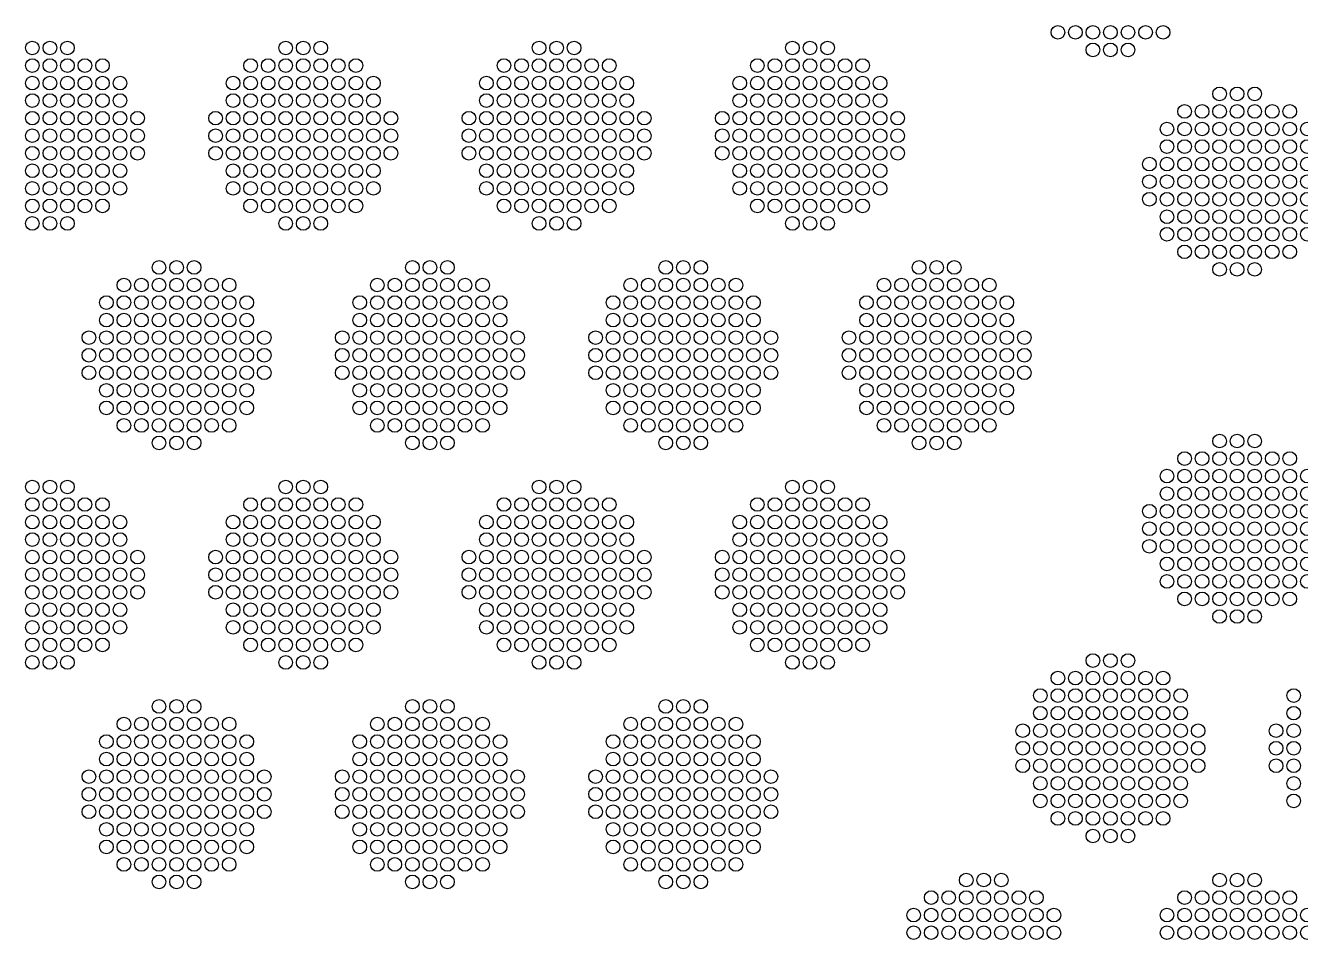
# Model space of a CAD drawing. Extents: x -49 to 54, y -38 to 38.
# Drawn here: x -42.89 to -36.35, y 23.71 to 28.4 of the extents above; entities that cross this region are included whole.
import ezdxf

# ---------------------------------------------------------------- set-up
doc = ezdxf.new("R2010")
doc.units = 0
doc.layers.add('LOWER_ELECTRODE', color=1, linetype='CONTINUOUS')

msp = doc.modelspace()

# ---------------------------------------------------------------- linework, layer by layer
at = {"layer": 'LOWER_ELECTRODE'}
for centre in [(-37.5921, 28.3618), (-37.5021, 28.3618), (-37.4121, 28.3618), (-37.3221, 28.3618), (-37.2321, 28.3618), (-37.1421, 28.3618), (-37.0521, 28.3618), (-42.8539, 28.2816), (-42.7639, 28.2816), (-42.6739, 28.2816), (-41.5539, 28.2816), (-41.4639, 28.2816), (-41.3739, 28.2816), (-40.2539, 28.2816), (-40.1639, 28.2816), (-40.0739, 28.2816), (-38.9539, 28.2816), (-38.8639, 28.2816), (-38.7739, 28.2816), (-37.4121, 28.2718), (-37.3221, 28.2718), (-37.2321, 28.2718), (-42.8539, 28.1916), (-42.7639, 28.1916), (-42.6739, 28.1916), (-42.5839, 28.1916), (-42.4939, 28.1916), (-41.7339, 28.1916), (-41.6439, 28.1916), (-41.5539, 28.1916), (-41.4639, 28.1916), (-41.3739, 28.1916), (-41.2839, 28.1916), (-41.1939, 28.1916), (-40.4339, 28.1916), (-40.3439, 28.1916), (-40.2539, 28.1916), (-40.1639, 28.1916), (-40.0739, 28.1916), (-39.9839, 28.1916), (-39.8939, 28.1916), (-39.1339, 28.1916), (-39.0439, 28.1916), (-38.9539, 28.1916), (-38.8639, 28.1916), (-38.7739, 28.1916), (-38.6839, 28.1916), (-38.5939, 28.1916), (-42.8539, 28.1016), (-42.7639, 28.1016), (-42.6739, 28.1016), (-42.5839, 28.1016), (-42.4939, 28.1016), (-42.4039, 28.1016), (-41.8239, 28.1016), (-41.7339, 28.1016), (-41.6439, 28.1016), (-41.5539, 28.1016), (-41.4639, 28.1016), (-41.3739, 28.1016), (-41.2839, 28.1016), (-41.1939, 28.1016), (-41.1039, 28.1016), (-40.5239, 28.1016), (-40.4339, 28.1016), (-40.3439, 28.1016), (-40.2539, 28.1016), (-40.1639, 28.1016), (-40.0739, 28.1016), (-39.9839, 28.1016), (-39.8939, 28.1016), (-39.8039, 28.1016), (-39.2239, 28.1016), (-39.1339, 28.1016), (-39.0439, 28.1016), (-38.9539, 28.1016), (-38.8639, 28.1016), (-38.7739, 28.1016), (-38.6839, 28.1016), (-38.5939, 28.1016), (-38.5039, 28.1016), (-36.7621, 28.046), (-36.6721, 28.046), (-36.5821, 28.046), (-42.8539, 28.0116), (-42.7639, 28.0116), (-42.6739, 28.0116), (-42.5839, 28.0116), (-42.4939, 28.0116), (-42.4039, 28.0116), (-41.8239, 28.0116), (-41.7339, 28.0116), (-41.6439, 28.0116), (-41.5539, 28.0116), (-41.4639, 28.0116), (-41.3739, 28.0116), (-41.2839, 28.0116), (-41.1939, 28.0116), (-41.1039, 28.0116), (-40.5239, 28.0116), (-40.4339, 28.0116), (-40.3439, 28.0116), (-40.2539, 28.0116), (-40.1639, 28.0116), (-40.0739, 28.0116), (-39.9839, 28.0116), (-39.8939, 28.0116), (-39.8039, 28.0116), (-39.2239, 28.0116), (-39.1339, 28.0116), (-39.0439, 28.0116), (-38.9539, 28.0116), (-38.8639, 28.0116), (-38.7739, 28.0116), (-38.6839, 28.0116), (-38.5939, 28.0116), (-38.5039, 28.0116), (-42.8539, 27.9216), (-42.7639, 27.9216), (-42.6739, 27.9216), (-42.5839, 27.9216), (-42.4939, 27.9216), (-42.4039, 27.9216), (-42.3139, 27.9216), (-41.9139, 27.9216), (-41.8239, 27.9216), (-41.7339, 27.9216), (-41.6439, 27.9216), (-41.5539, 27.9216), (-41.4639, 27.9216), (-41.3739, 27.9216), (-41.2839, 27.9216), (-41.1939, 27.9216), (-41.1039, 27.9216), (-41.0139, 27.9216), (-40.6139, 27.9216), (-40.5239, 27.9216), (-40.4339, 27.9216), (-40.3439, 27.9216), (-40.2539, 27.9216), (-40.1639, 27.9216), (-40.0739, 27.9216), (-39.9839, 27.9216), (-39.8939, 27.9216), (-39.8039, 27.9216), (-39.7139, 27.9216), (-39.3139, 27.9216), (-39.2239, 27.9216), (-39.1339, 27.9216), (-39.0439, 27.9216), (-38.9539, 27.9216), (-38.8639, 27.9216), (-38.7739, 27.9216), (-38.6839, 27.9216), (-38.5939, 27.9216), (-38.5039, 27.9216), (-38.4139, 27.9216), (-36.9421, 27.956), (-36.8521, 27.956), (-36.7621, 27.956), (-36.6721, 27.956), (-36.5821, 27.956), (-36.4921, 27.956), (-36.4021, 27.956), (-37.0321, 27.866), (-36.9421, 27.866), (-36.8521, 27.866), (-36.7621, 27.866), (-36.6721, 27.866), (-36.5821, 27.866), (-36.4921, 27.866), (-36.4021, 27.866), (-36.3121, 27.866), (-42.8539, 27.8316), (-42.7639, 27.8316), (-42.6739, 27.8316), (-42.5839, 27.8316), (-42.4939, 27.8316), (-42.4039, 27.8316), (-42.3139, 27.8316), (-41.9139, 27.8316), (-41.8239, 27.8316), (-41.7339, 27.8316), (-41.6439, 27.8316), (-41.5539, 27.8316), (-41.4639, 27.8316), (-41.3739, 27.8316), (-41.2839, 27.8316), (-41.1939, 27.8316), (-41.1039, 27.8316), (-41.0139, 27.8316), (-40.6139, 27.8316), (-40.5239, 27.8316), (-40.4339, 27.8316), (-40.3439, 27.8316), (-40.2539, 27.8316), (-40.1639, 27.8316), (-40.0739, 27.8316), (-39.9839, 27.8316), (-39.8939, 27.8316), (-39.8039, 27.8316), (-39.7139, 27.8316), (-39.3139, 27.8316), (-39.2239, 27.8316), (-39.1339, 27.8316), (-39.0439, 27.8316), (-38.9539, 27.8316), (-38.8639, 27.8316), (-38.7739, 27.8316), (-38.6839, 27.8316), (-38.5939, 27.8316), (-38.5039, 27.8316), (-38.4139, 27.8316), (-37.0321, 27.776), (-36.9421, 27.776), (-36.8521, 27.776), (-36.7621, 27.776), (-36.6721, 27.776), (-36.5821, 27.776), (-36.4921, 27.776), (-36.4021, 27.776), (-36.3121, 27.776), (-42.8539, 27.7416), (-42.7639, 27.7416), (-42.6739, 27.7416), (-42.5839, 27.7416), (-42.4939, 27.7416), (-42.4039, 27.7416), (-42.3139, 27.7416), (-41.9139, 27.7416), (-41.8239, 27.7416), (-41.7339, 27.7416), (-41.6439, 27.7416), (-41.5539, 27.7416), (-41.4639, 27.7416), (-41.3739, 27.7416), (-41.2839, 27.7416), (-41.1939, 27.7416), (-41.1039, 27.7416), (-41.0139, 27.7416), (-40.6139, 27.7416), (-40.5239, 27.7416), (-40.4339, 27.7416), (-40.3439, 27.7416), (-40.2539, 27.7416), (-40.1639, 27.7416), (-40.0739, 27.7416), (-39.9839, 27.7416), (-39.8939, 27.7416), (-39.8039, 27.7416), (-39.7139, 27.7416), (-39.3139, 27.7416), (-39.2239, 27.7416), (-39.1339, 27.7416), (-39.0439, 27.7416), (-38.9539, 27.7416), (-38.8639, 27.7416), (-38.7739, 27.7416), (-38.6839, 27.7416), (-38.5939, 27.7416), (-38.5039, 27.7416), (-38.4139, 27.7416), (-42.8539, 27.6516), (-42.7639, 27.6516), (-42.6739, 27.6516), (-42.5839, 27.6516), (-42.4939, 27.6516), (-42.4039, 27.6516), (-41.8239, 27.6516), (-41.7339, 27.6516), (-41.6439, 27.6516), (-41.5539, 27.6516), (-41.4639, 27.6516), (-41.3739, 27.6516), (-41.2839, 27.6516), (-41.1939, 27.6516), (-41.1039, 27.6516), (-40.5239, 27.6516), (-40.4339, 27.6516), (-40.3439, 27.6516), (-40.2539, 27.6516), (-40.1639, 27.6516), (-40.0739, 27.6516), (-39.9839, 27.6516), (-39.8939, 27.6516), (-39.8039, 27.6516), (-39.2239, 27.6516), (-39.1339, 27.6516), (-39.0439, 27.6516), (-38.9539, 27.6516), (-38.8639, 27.6516), (-38.7739, 27.6516), (-38.6839, 27.6516), (-38.5939, 27.6516), (-38.5039, 27.6516), (-37.1221, 27.686), (-37.0321, 27.686), (-36.9421, 27.686), (-36.8521, 27.686), (-36.7621, 27.686), (-36.6721, 27.686), (-36.5821, 27.686), (-36.4921, 27.686), (-36.4021, 27.686), (-36.3121, 27.686), (-37.1221, 27.596), (-37.0321, 27.596), (-36.9421, 27.596), (-36.8521, 27.596), (-36.7621, 27.596), (-36.6721, 27.596), (-36.5821, 27.596), (-36.4921, 27.596), (-36.4021, 27.596), (-36.3121, 27.596), (-42.8539, 27.5616), (-42.7639, 27.5616), (-42.6739, 27.5616), (-42.5839, 27.5616), (-42.4939, 27.5616), (-42.4039, 27.5616), (-41.8239, 27.5616), (-41.7339, 27.5616), (-41.6439, 27.5616), (-41.5539, 27.5616), (-41.4639, 27.5616), (-41.3739, 27.5616), (-41.2839, 27.5616), (-41.1939, 27.5616), (-41.1039, 27.5616), (-40.5239, 27.5616), (-40.4339, 27.5616), (-40.3439, 27.5616), (-40.2539, 27.5616), (-40.1639, 27.5616), (-40.0739, 27.5616), (-39.9839, 27.5616), (-39.8939, 27.5616), (-39.8039, 27.5616), (-39.2239, 27.5616), (-39.1339, 27.5616), (-39.0439, 27.5616), (-38.9539, 27.5616), (-38.8639, 27.5616), (-38.7739, 27.5616), (-38.6839, 27.5616), (-38.5939, 27.5616), (-38.5039, 27.5616), (-42.8539, 27.4716), (-42.7639, 27.4716), (-42.6739, 27.4716), (-42.5839, 27.4716), (-42.4939, 27.4716), (-41.7339, 27.4716), (-41.6439, 27.4716), (-41.5539, 27.4716), (-41.4639, 27.4716), (-41.3739, 27.4716), (-41.2839, 27.4716), (-41.1939, 27.4716), (-40.4339, 27.4716), (-40.3439, 27.4716), (-40.2539, 27.4716), (-40.1639, 27.4716), (-40.0739, 27.4716), (-39.9839, 27.4716), (-39.8939, 27.4716), (-39.1339, 27.4716), (-39.0439, 27.4716), (-38.9539, 27.4716), (-38.8639, 27.4716), (-38.7739, 27.4716), (-38.6839, 27.4716), (-38.5939, 27.4716), (-37.1221, 27.506), (-37.0321, 27.506), (-36.9421, 27.506), (-36.8521, 27.506), (-36.7621, 27.506), (-36.6721, 27.506), (-36.5821, 27.506), (-36.4921, 27.506), (-36.4021, 27.506), (-36.3121, 27.506), (-42.8539, 27.3816), (-42.7639, 27.3816), (-42.6739, 27.3816), (-41.5539, 27.3816), (-41.4639, 27.3816), (-41.3739, 27.3816), (-40.2539, 27.3816), (-40.1639, 27.3816), (-40.0739, 27.3816), (-38.9539, 27.3816), (-38.8639, 27.3816), (-38.7739, 27.3816), (-37.0321, 27.416), (-36.9421, 27.416), (-36.8521, 27.416), (-36.7621, 27.416), (-36.6721, 27.416), (-36.5821, 27.416), (-36.4921, 27.416), (-36.4021, 27.416), (-36.3121, 27.416), (-37.0321, 27.326), (-36.9421, 27.326), (-36.8521, 27.326), (-36.7621, 27.326), (-36.6721, 27.326), (-36.5821, 27.326), (-36.4921, 27.326), (-36.4021, 27.326), (-36.3121, 27.326), (-36.9421, 27.236), (-36.8521, 27.236), (-36.7621, 27.236), (-36.6721, 27.236), (-36.5821, 27.236), (-36.4921, 27.236), (-36.4021, 27.236), (-42.2039, 27.1558), (-42.1139, 27.1558), (-42.0239, 27.1558), (-40.9039, 27.1558), (-40.8139, 27.1558), (-40.7239, 27.1558), (-39.6039, 27.1558), (-39.5139, 27.1558), (-39.4239, 27.1558), (-38.3039, 27.1558), (-38.2139, 27.1558), (-38.1239, 27.1558), (-36.7621, 27.146), (-36.6721, 27.146), (-36.5821, 27.146), (-42.3839, 27.0658), (-42.2939, 27.0658), (-42.2039, 27.0658), (-42.1139, 27.0658), (-42.0239, 27.0658), (-41.9339, 27.0658), (-41.8439, 27.0658), (-41.0839, 27.0658), (-40.9939, 27.0658), (-40.9039, 27.0658), (-40.8139, 27.0658), (-40.7239, 27.0658), (-40.6339, 27.0658), (-40.5439, 27.0658), (-39.7839, 27.0658), (-39.6939, 27.0658), (-39.6039, 27.0658), (-39.5139, 27.0658), (-39.4239, 27.0658), (-39.3339, 27.0658), (-39.2439, 27.0658), (-38.4839, 27.0658), (-38.3939, 27.0658), (-38.3039, 27.0658), (-38.2139, 27.0658), (-38.1239, 27.0658), (-38.0339, 27.0658), (-37.9439, 27.0658), (-42.4739, 26.9758), (-42.3839, 26.9758), (-42.2939, 26.9758), (-42.2039, 26.9758), (-42.1139, 26.9758), (-42.0239, 26.9758), (-41.9339, 26.9758), (-41.8439, 26.9758), (-41.7539, 26.9758), (-41.1739, 26.9758), (-41.0839, 26.9758), (-40.9939, 26.9758), (-40.9039, 26.9758), (-40.8139, 26.9758), (-40.7239, 26.9758), (-40.6339, 26.9758), (-40.5439, 26.9758), (-40.4539, 26.9758), (-39.8739, 26.9758), (-39.7839, 26.9758), (-39.6939, 26.9758), (-39.6039, 26.9758), (-39.5139, 26.9758), (-39.4239, 26.9758), (-39.3339, 26.9758), (-39.2439, 26.9758), (-39.1539, 26.9758), (-38.5739, 26.9758), (-38.4839, 26.9758), (-38.3939, 26.9758), (-38.3039, 26.9758), (-38.2139, 26.9758), (-38.1239, 26.9758), (-38.0339, 26.9758), (-37.9439, 26.9758), (-37.8539, 26.9758), (-42.4739, 26.8858), (-42.3839, 26.8858), (-42.2939, 26.8858), (-42.2039, 26.8858), (-42.1139, 26.8858), (-42.0239, 26.8858), (-41.9339, 26.8858), (-41.8439, 26.8858), (-41.7539, 26.8858), (-41.1739, 26.8858), (-41.0839, 26.8858), (-40.9939, 26.8858), (-40.9039, 26.8858), (-40.8139, 26.8858), (-40.7239, 26.8858), (-40.6339, 26.8858), (-40.5439, 26.8858), (-40.4539, 26.8858), (-39.8739, 26.8858), (-39.7839, 26.8858), (-39.6939, 26.8858), (-39.6039, 26.8858), (-39.5139, 26.8858), (-39.4239, 26.8858), (-39.3339, 26.8858), (-39.2439, 26.8858), (-39.1539, 26.8858), (-38.5739, 26.8858), (-38.4839, 26.8858), (-38.3939, 26.8858), (-38.3039, 26.8858), (-38.2139, 26.8858), (-38.1239, 26.8858), (-38.0339, 26.8858), (-37.9439, 26.8858), (-37.8539, 26.8858), (-42.5639, 26.7958), (-42.4739, 26.7958), (-42.3839, 26.7958), (-42.2939, 26.7958), (-42.2039, 26.7958), (-42.1139, 26.7958), (-42.0239, 26.7958), (-41.9339, 26.7958), (-41.8439, 26.7958), (-41.7539, 26.7958), (-41.6639, 26.7958), (-41.2639, 26.7958), (-41.1739, 26.7958), (-41.0839, 26.7958), (-40.9939, 26.7958), (-40.9039, 26.7958), (-40.8139, 26.7958), (-40.7239, 26.7958), (-40.6339, 26.7958), (-40.5439, 26.7958), (-40.4539, 26.7958), (-40.3639, 26.7958), (-39.9639, 26.7958), (-39.8739, 26.7958), (-39.7839, 26.7958), (-39.6939, 26.7958), (-39.6039, 26.7958), (-39.5139, 26.7958), (-39.4239, 26.7958), (-39.3339, 26.7958), (-39.2439, 26.7958), (-39.1539, 26.7958), (-39.0639, 26.7958), (-38.6639, 26.7958), (-38.5739, 26.7958), (-38.4839, 26.7958), (-38.3939, 26.7958), (-38.3039, 26.7958), (-38.2139, 26.7958), (-38.1239, 26.7958), (-38.0339, 26.7958), (-37.9439, 26.7958), (-37.8539, 26.7958), (-37.7639, 26.7958), (-42.5639, 26.7058), (-42.4739, 26.7058), (-42.3839, 26.7058), (-42.2939, 26.7058), (-42.2039, 26.7058), (-42.1139, 26.7058), (-42.0239, 26.7058), (-41.9339, 26.7058), (-41.8439, 26.7058), (-41.7539, 26.7058), (-41.6639, 26.7058), (-41.2639, 26.7058), (-41.1739, 26.7058), (-41.0839, 26.7058), (-40.9939, 26.7058), (-40.9039, 26.7058), (-40.8139, 26.7058), (-40.7239, 26.7058), (-40.6339, 26.7058), (-40.5439, 26.7058), (-40.4539, 26.7058), (-40.3639, 26.7058), (-39.9639, 26.7058), (-39.8739, 26.7058), (-39.7839, 26.7058), (-39.6939, 26.7058), (-39.6039, 26.7058), (-39.5139, 26.7058), (-39.4239, 26.7058), (-39.3339, 26.7058), (-39.2439, 26.7058), (-39.1539, 26.7058), (-39.0639, 26.7058), (-38.6639, 26.7058), (-38.5739, 26.7058), (-38.4839, 26.7058), (-38.3939, 26.7058), (-38.3039, 26.7058), (-38.2139, 26.7058), (-38.1239, 26.7058), (-38.0339, 26.7058), (-37.9439, 26.7058), (-37.8539, 26.7058), (-37.7639, 26.7058), (-42.5639, 26.6158), (-42.4739, 26.6158), (-42.3839, 26.6158), (-42.2939, 26.6158), (-42.2039, 26.6158), (-42.1139, 26.6158), (-42.0239, 26.6158), (-41.9339, 26.6158), (-41.8439, 26.6158), (-41.7539, 26.6158), (-41.6639, 26.6158), (-41.2639, 26.6158), (-41.1739, 26.6158), (-41.0839, 26.6158), (-40.9939, 26.6158), (-40.9039, 26.6158), (-40.8139, 26.6158), (-40.7239, 26.6158), (-40.6339, 26.6158), (-40.5439, 26.6158), (-40.4539, 26.6158), (-40.3639, 26.6158), (-39.9639, 26.6158), (-39.8739, 26.6158), (-39.7839, 26.6158), (-39.6939, 26.6158), (-39.6039, 26.6158), (-39.5139, 26.6158), (-39.4239, 26.6158), (-39.3339, 26.6158), (-39.2439, 26.6158), (-39.1539, 26.6158), (-39.0639, 26.6158), (-38.6639, 26.6158), (-38.5739, 26.6158), (-38.4839, 26.6158), (-38.3939, 26.6158), (-38.3039, 26.6158), (-38.2139, 26.6158), (-38.1239, 26.6158), (-38.0339, 26.6158), (-37.9439, 26.6158), (-37.8539, 26.6158), (-37.7639, 26.6158), (-42.4739, 26.5258), (-42.3839, 26.5258), (-42.2939, 26.5258), (-42.2039, 26.5258), (-42.1139, 26.5258), (-42.0239, 26.5258), (-41.9339, 26.5258), (-41.8439, 26.5258), (-41.7539, 26.5258), (-41.1739, 26.5258), (-41.0839, 26.5258), (-40.9939, 26.5258), (-40.9039, 26.5258), (-40.8139, 26.5258), (-40.7239, 26.5258), (-40.6339, 26.5258), (-40.5439, 26.5258), (-40.4539, 26.5258), (-39.8739, 26.5258), (-39.7839, 26.5258), (-39.6939, 26.5258), (-39.6039, 26.5258), (-39.5139, 26.5258), (-39.4239, 26.5258), (-39.3339, 26.5258), (-39.2439, 26.5258), (-39.1539, 26.5258), (-38.5739, 26.5258), (-38.4839, 26.5258), (-38.3939, 26.5258), (-38.3039, 26.5258), (-38.2139, 26.5258), (-38.1239, 26.5258), (-38.0339, 26.5258), (-37.9439, 26.5258), (-37.8539, 26.5258), (-42.4739, 26.4358), (-42.3839, 26.4358), (-42.2939, 26.4358), (-42.2039, 26.4358), (-42.1139, 26.4358), (-42.0239, 26.4358), (-41.9339, 26.4358), (-41.8439, 26.4358), (-41.7539, 26.4358), (-41.1739, 26.4358), (-41.0839, 26.4358), (-40.9939, 26.4358), (-40.9039, 26.4358), (-40.8139, 26.4358), (-40.7239, 26.4358), (-40.6339, 26.4358), (-40.5439, 26.4358), (-40.4539, 26.4358), (-39.8739, 26.4358), (-39.7839, 26.4358), (-39.6939, 26.4358), (-39.6039, 26.4358), (-39.5139, 26.4358), (-39.4239, 26.4358), (-39.3339, 26.4358), (-39.2439, 26.4358), (-39.1539, 26.4358), (-38.5739, 26.4358), (-38.4839, 26.4358), (-38.3939, 26.4358), (-38.3039, 26.4358), (-38.2139, 26.4358), (-38.1239, 26.4358), (-38.0339, 26.4358), (-37.9439, 26.4358), (-37.8539, 26.4358), (-42.3839, 26.3458), (-42.2939, 26.3458), (-42.2039, 26.3458), (-42.1139, 26.3458), (-42.0239, 26.3458), (-41.9339, 26.3458), (-41.8439, 26.3458), (-41.0839, 26.3458), (-40.9939, 26.3458), (-40.9039, 26.3458), (-40.8139, 26.3458), (-40.7239, 26.3458), (-40.6339, 26.3458), (-40.5439, 26.3458), (-39.7839, 26.3458), (-39.6939, 26.3458), (-39.6039, 26.3458), (-39.5139, 26.3458), (-39.4239, 26.3458), (-39.3339, 26.3458), (-39.2439, 26.3458), (-38.4839, 26.3458), (-38.3939, 26.3458), (-38.3039, 26.3458), (-38.2139, 26.3458), (-38.1239, 26.3458), (-38.0339, 26.3458), (-37.9439, 26.3458), (-36.7621, 26.2656), (-36.6721, 26.2656), (-36.5821, 26.2656), (-42.2039, 26.2558), (-42.1139, 26.2558), (-42.0239, 26.2558), (-40.9039, 26.2558), (-40.8139, 26.2558), (-40.7239, 26.2558), (-39.6039, 26.2558), (-39.5139, 26.2558), (-39.4239, 26.2558), (-38.3039, 26.2558), (-38.2139, 26.2558), (-38.1239, 26.2558), (-36.9421, 26.1756), (-36.8521, 26.1756), (-36.7621, 26.1756), (-36.6721, 26.1756), (-36.5821, 26.1756), (-36.4921, 26.1756), (-36.4021, 26.1756), (-37.0321, 26.0856), (-36.9421, 26.0856), (-36.8521, 26.0856), (-36.7621, 26.0856), (-36.6721, 26.0856), (-36.5821, 26.0856), (-36.4921, 26.0856), (-36.4021, 26.0856), (-36.3121, 26.0856), (-42.8539, 26.03), (-42.7639, 26.03), (-42.6739, 26.03), (-41.5539, 26.03), (-41.4639, 26.03), (-41.3739, 26.03), (-40.2539, 26.03), (-40.1639, 26.03), (-40.0739, 26.03), (-38.9539, 26.03), (-38.8639, 26.03), (-38.7739, 26.03), (-42.8539, 25.94), (-42.7639, 25.94), (-42.6739, 25.94), (-42.5839, 25.94), (-42.4939, 25.94), (-41.7339, 25.94), (-41.6439, 25.94), (-41.5539, 25.94), (-41.4639, 25.94), (-41.3739, 25.94), (-41.2839, 25.94), (-41.1939, 25.94), (-40.4339, 25.94), (-40.3439, 25.94), (-40.2539, 25.94), (-40.1639, 25.94), (-40.0739, 25.94), (-39.9839, 25.94), (-39.8939, 25.94), (-39.1339, 25.94), (-39.0439, 25.94), (-38.9539, 25.94), (-38.8639, 25.94), (-38.7739, 25.94), (-38.6839, 25.94), (-38.5939, 25.94), (-37.0321, 25.9956), (-36.9421, 25.9956), (-36.8521, 25.9956), (-36.7621, 25.9956), (-36.6721, 25.9956), (-36.5821, 25.9956), (-36.4921, 25.9956), (-36.4021, 25.9956), (-36.3121, 25.9956), (-37.1221, 25.9056), (-37.0321, 25.9056), (-36.9421, 25.9056), (-36.8521, 25.9056), (-36.7621, 25.9056), (-36.6721, 25.9056), (-36.5821, 25.9056), (-36.4921, 25.9056), (-36.4021, 25.9056), (-36.3121, 25.9056), (-42.8539, 25.85), (-42.7639, 25.85), (-42.6739, 25.85), (-42.5839, 25.85), (-42.4939, 25.85), (-42.4039, 25.85), (-41.8239, 25.85), (-41.7339, 25.85), (-41.6439, 25.85), (-41.5539, 25.85), (-41.4639, 25.85), (-41.3739, 25.85), (-41.2839, 25.85), (-41.1939, 25.85), (-41.1039, 25.85), (-40.5239, 25.85), (-40.4339, 25.85), (-40.3439, 25.85), (-40.2539, 25.85), (-40.1639, 25.85), (-40.0739, 25.85), (-39.9839, 25.85), (-39.8939, 25.85), (-39.8039, 25.85), (-39.2239, 25.85), (-39.1339, 25.85), (-39.0439, 25.85), (-38.9539, 25.85), (-38.8639, 25.85), (-38.7739, 25.85), (-38.6839, 25.85), (-38.5939, 25.85), (-38.5039, 25.85), (-37.1221, 25.8156), (-37.0321, 25.8156), (-36.9421, 25.8156), (-36.8521, 25.8156), (-36.7621, 25.8156), (-36.6721, 25.8156), (-36.5821, 25.8156), (-36.4921, 25.8156), (-36.4021, 25.8156), (-36.3121, 25.8156), (-42.8539, 25.76), (-42.7639, 25.76), (-42.6739, 25.76), (-42.5839, 25.76), (-42.4939, 25.76), (-42.4039, 25.76), (-41.8239, 25.76), (-41.7339, 25.76), (-41.6439, 25.76), (-41.5539, 25.76), (-41.4639, 25.76), (-41.3739, 25.76), (-41.2839, 25.76), (-41.1939, 25.76), (-41.1039, 25.76), (-40.5239, 25.76), (-40.4339, 25.76), (-40.3439, 25.76), (-40.2539, 25.76), (-40.1639, 25.76), (-40.0739, 25.76), (-39.9839, 25.76), (-39.8939, 25.76), (-39.8039, 25.76), (-39.2239, 25.76), (-39.1339, 25.76), (-39.0439, 25.76), (-38.9539, 25.76), (-38.8639, 25.76), (-38.7739, 25.76), (-38.6839, 25.76), (-38.5939, 25.76), (-38.5039, 25.76), (-37.1221, 25.7256), (-37.0321, 25.7256), (-36.9421, 25.7256), (-36.8521, 25.7256), (-36.7621, 25.7256), (-36.6721, 25.7256), (-36.5821, 25.7256), (-36.4921, 25.7256), (-36.4021, 25.7256), (-36.3121, 25.7256), (-42.8539, 25.67), (-42.7639, 25.67), (-42.6739, 25.67), (-42.5839, 25.67), (-42.4939, 25.67), (-42.4039, 25.67), (-42.3139, 25.67), (-41.9139, 25.67), (-41.8239, 25.67), (-41.7339, 25.67), (-41.6439, 25.67), (-41.5539, 25.67), (-41.4639, 25.67), (-41.3739, 25.67), (-41.2839, 25.67), (-41.1939, 25.67), (-41.1039, 25.67), (-41.0139, 25.67), (-40.6139, 25.67), (-40.5239, 25.67), (-40.4339, 25.67), (-40.3439, 25.67), (-40.2539, 25.67), (-40.1639, 25.67), (-40.0739, 25.67), (-39.9839, 25.67), (-39.8939, 25.67), (-39.8039, 25.67), (-39.7139, 25.67), (-39.3139, 25.67), (-39.2239, 25.67), (-39.1339, 25.67), (-39.0439, 25.67), (-38.9539, 25.67), (-38.8639, 25.67), (-38.7739, 25.67), (-38.6839, 25.67), (-38.5939, 25.67), (-38.5039, 25.67), (-38.4139, 25.67), (-37.0321, 25.6356), (-36.9421, 25.6356), (-36.8521, 25.6356), (-36.7621, 25.6356), (-36.6721, 25.6356), (-36.5821, 25.6356), (-36.4921, 25.6356), (-36.4021, 25.6356), (-36.3121, 25.6356), (-42.8539, 25.58), (-42.7639, 25.58), (-42.6739, 25.58), (-42.5839, 25.58), (-42.4939, 25.58), (-42.4039, 25.58), (-42.3139, 25.58), (-41.9139, 25.58), (-41.8239, 25.58), (-41.7339, 25.58), (-41.6439, 25.58), (-41.5539, 25.58), (-41.4639, 25.58), (-41.3739, 25.58), (-41.2839, 25.58), (-41.1939, 25.58), (-41.1039, 25.58), (-41.0139, 25.58), (-40.6139, 25.58), (-40.5239, 25.58), (-40.4339, 25.58), (-40.3439, 25.58), (-40.2539, 25.58), (-40.1639, 25.58), (-40.0739, 25.58), (-39.9839, 25.58), (-39.8939, 25.58), (-39.8039, 25.58), (-39.7139, 25.58), (-39.3139, 25.58), (-39.2239, 25.58), (-39.1339, 25.58), (-39.0439, 25.58), (-38.9539, 25.58), (-38.8639, 25.58), (-38.7739, 25.58), (-38.6839, 25.58), (-38.5939, 25.58), (-38.5039, 25.58), (-38.4139, 25.58), (-37.0321, 25.5456), (-36.9421, 25.5456), (-36.8521, 25.5456), (-36.7621, 25.5456), (-36.6721, 25.5456), (-36.5821, 25.5456), (-36.4921, 25.5456), (-36.4021, 25.5456), (-36.3121, 25.5456), (-42.8539, 25.49), (-42.7639, 25.49), (-42.6739, 25.49), (-42.5839, 25.49), (-42.4939, 25.49), (-42.4039, 25.49), (-42.3139, 25.49), (-41.9139, 25.49), (-41.8239, 25.49), (-41.7339, 25.49), (-41.6439, 25.49), (-41.5539, 25.49), (-41.4639, 25.49), (-41.3739, 25.49), (-41.2839, 25.49), (-41.1939, 25.49), (-41.1039, 25.49), (-41.0139, 25.49), (-40.6139, 25.49), (-40.5239, 25.49), (-40.4339, 25.49), (-40.3439, 25.49), (-40.2539, 25.49), (-40.1639, 25.49), (-40.0739, 25.49), (-39.9839, 25.49), (-39.8939, 25.49), (-39.8039, 25.49), (-39.7139, 25.49), (-39.3139, 25.49), (-39.2239, 25.49), (-39.1339, 25.49), (-39.0439, 25.49), (-38.9539, 25.49), (-38.8639, 25.49), (-38.7739, 25.49), (-38.6839, 25.49), (-38.5939, 25.49), (-38.5039, 25.49), (-38.4139, 25.49), (-36.9421, 25.4556), (-36.8521, 25.4556), (-36.7621, 25.4556), (-36.6721, 25.4556), (-36.5821, 25.4556), (-36.4921, 25.4556), (-36.4021, 25.4556), (-42.8539, 25.4), (-42.7639, 25.4), (-42.6739, 25.4), (-42.5839, 25.4), (-42.4939, 25.4), (-42.4039, 25.4), (-41.8239, 25.4), (-41.7339, 25.4), (-41.6439, 25.4), (-41.5539, 25.4), (-41.4639, 25.4), (-41.3739, 25.4), (-41.2839, 25.4), (-41.1939, 25.4), (-41.1039, 25.4), (-40.5239, 25.4), (-40.4339, 25.4), (-40.3439, 25.4), (-40.2539, 25.4), (-40.1639, 25.4), (-40.0739, 25.4), (-39.9839, 25.4), (-39.8939, 25.4), (-39.8039, 25.4), (-39.2239, 25.4), (-39.1339, 25.4), (-39.0439, 25.4), (-38.9539, 25.4), (-38.8639, 25.4), (-38.7739, 25.4), (-38.6839, 25.4), (-38.5939, 25.4), (-38.5039, 25.4), (-36.7621, 25.3656), (-36.6721, 25.3656), (-36.5821, 25.3656), (-42.8539, 25.31), (-42.7639, 25.31), (-42.6739, 25.31), (-42.5839, 25.31), (-42.4939, 25.31), (-42.4039, 25.31), (-41.8239, 25.31), (-41.7339, 25.31), (-41.6439, 25.31), (-41.5539, 25.31), (-41.4639, 25.31), (-41.3739, 25.31), (-41.2839, 25.31), (-41.1939, 25.31), (-41.1039, 25.31), (-40.5239, 25.31), (-40.4339, 25.31), (-40.3439, 25.31), (-40.2539, 25.31), (-40.1639, 25.31), (-40.0739, 25.31), (-39.9839, 25.31), (-39.8939, 25.31), (-39.8039, 25.31), (-39.2239, 25.31), (-39.1339, 25.31), (-39.0439, 25.31), (-38.9539, 25.31), (-38.8639, 25.31), (-38.7739, 25.31), (-38.6839, 25.31), (-38.5939, 25.31), (-38.5039, 25.31), (-42.8539, 25.22), (-42.7639, 25.22), (-42.6739, 25.22), (-42.5839, 25.22), (-42.4939, 25.22), (-41.7339, 25.22), (-41.6439, 25.22), (-41.5539, 25.22), (-41.4639, 25.22), (-41.3739, 25.22), (-41.2839, 25.22), (-41.1939, 25.22), (-40.4339, 25.22), (-40.3439, 25.22), (-40.2539, 25.22), (-40.1639, 25.22), (-40.0739, 25.22), (-39.9839, 25.22), (-39.8939, 25.22), (-39.1339, 25.22), (-39.0439, 25.22), (-38.9539, 25.22), (-38.8639, 25.22), (-38.7739, 25.22), (-38.6839, 25.22), (-38.5939, 25.22), (-42.8539, 25.13), (-42.7639, 25.13), (-42.6739, 25.13), (-41.5539, 25.13), (-41.4639, 25.13), (-41.3739, 25.13), (-40.2539, 25.13), (-40.1639, 25.13), (-40.0739, 25.13), (-38.9539, 25.13), (-38.8639, 25.13), (-38.7739, 25.13), (-37.4121, 25.1398), (-37.3221, 25.1398), (-37.2321, 25.1398), (-37.5921, 25.0498), (-37.5021, 25.0498), (-37.4121, 25.0498), (-37.3221, 25.0498), (-37.2321, 25.0498), (-37.1421, 25.0498), (-37.0521, 25.0498), (-37.6821, 24.9598), (-37.5921, 24.9598), (-37.5021, 24.9598), (-37.4121, 24.9598), (-37.3221, 24.9598), (-37.2321, 24.9598), (-37.1421, 24.9598), (-37.0521, 24.9598), (-36.9621, 24.9598), (-36.3821, 24.9598), (-42.2039, 24.9041), (-42.1139, 24.9041), (-42.0239, 24.9041), (-40.9039, 24.9041), (-40.8139, 24.9041), (-40.7239, 24.9041), (-39.6039, 24.9041), (-39.5139, 24.9041), (-39.4239, 24.9041), (-37.6821, 24.8698), (-37.5921, 24.8698), (-37.5021, 24.8698), (-37.4121, 24.8698), (-37.3221, 24.8698), (-37.2321, 24.8698), (-37.1421, 24.8698), (-37.0521, 24.8698), (-36.9621, 24.8698), (-36.3821, 24.8698), (-42.3839, 24.8141), (-42.2939, 24.8141), (-42.2039, 24.8141), (-42.1139, 24.8141), (-42.0239, 24.8141), (-41.9339, 24.8141), (-41.8439, 24.8141), (-41.0839, 24.8141), (-40.9939, 24.8141), (-40.9039, 24.8141), (-40.8139, 24.8141), (-40.7239, 24.8141), (-40.6339, 24.8141), (-40.5439, 24.8141), (-39.7839, 24.8141), (-39.6939, 24.8141), (-39.6039, 24.8141), (-39.5139, 24.8141), (-39.4239, 24.8141), (-39.3339, 24.8141), (-39.2439, 24.8141), (-37.7721, 24.7798), (-37.6821, 24.7798), (-37.5921, 24.7798), (-37.5021, 24.7798), (-37.4121, 24.7798), (-37.3221, 24.7798), (-37.2321, 24.7798), (-37.1421, 24.7798), (-37.0521, 24.7798), (-36.9621, 24.7798), (-36.8721, 24.7798), (-36.4721, 24.7798), (-36.3821, 24.7798), (-42.4739, 24.7241), (-42.3839, 24.7241), (-42.2939, 24.7241), (-42.2039, 24.7241), (-42.1139, 24.7241), (-42.0239, 24.7241), (-41.9339, 24.7241), (-41.8439, 24.7241), (-41.7539, 24.7241), (-41.1739, 24.7241), (-41.0839, 24.7241), (-40.9939, 24.7241), (-40.9039, 24.7241), (-40.8139, 24.7241), (-40.7239, 24.7241), (-40.6339, 24.7241), (-40.5439, 24.7241), (-40.4539, 24.7241), (-39.8739, 24.7241), (-39.7839, 24.7241), (-39.6939, 24.7241), (-39.6039, 24.7241), (-39.5139, 24.7241), (-39.4239, 24.7241), (-39.3339, 24.7241), (-39.2439, 24.7241), (-39.1539, 24.7241), (-42.4739, 24.6341), (-42.3839, 24.6341), (-42.2939, 24.6341), (-42.2039, 24.6341), (-42.1139, 24.6341), (-42.0239, 24.6341), (-41.9339, 24.6341), (-41.8439, 24.6341), (-41.7539, 24.6341), (-41.1739, 24.6341), (-41.0839, 24.6341), (-40.9939, 24.6341), (-40.9039, 24.6341), (-40.8139, 24.6341), (-40.7239, 24.6341), (-40.6339, 24.6341), (-40.5439, 24.6341), (-40.4539, 24.6341), (-39.8739, 24.6341), (-39.7839, 24.6341), (-39.6939, 24.6341), (-39.6039, 24.6341), (-39.5139, 24.6341), (-39.4239, 24.6341), (-39.3339, 24.6341), (-39.2439, 24.6341), (-39.1539, 24.6341), (-37.7721, 24.6898), (-37.6821, 24.6898), (-37.5921, 24.6898), (-37.5021, 24.6898), (-37.4121, 24.6898), (-37.3221, 24.6898), (-37.2321, 24.6898), (-37.1421, 24.6898), (-37.0521, 24.6898), (-36.9621, 24.6898), (-36.8721, 24.6898), (-36.4721, 24.6898), (-36.3821, 24.6898), (-37.7721, 24.5998), (-37.6821, 24.5998), (-37.5921, 24.5998), (-37.5021, 24.5998), (-37.4121, 24.5998), (-37.3221, 24.5998), (-37.2321, 24.5998), (-37.1421, 24.5998), (-37.0521, 24.5998), (-36.9621, 24.5998), (-36.8721, 24.5998), (-36.4721, 24.5998), (-36.3821, 24.5998), (-42.5639, 24.5441), (-42.4739, 24.5441), (-42.3839, 24.5441), (-42.2939, 24.5441), (-42.2039, 24.5441), (-42.1139, 24.5441), (-42.0239, 24.5441), (-41.9339, 24.5441), (-41.8439, 24.5441), (-41.7539, 24.5441), (-41.6639, 24.5441), (-41.2639, 24.5441), (-41.1739, 24.5441), (-41.0839, 24.5441), (-40.9939, 24.5441), (-40.9039, 24.5441), (-40.8139, 24.5441), (-40.7239, 24.5441), (-40.6339, 24.5441), (-40.5439, 24.5441), (-40.4539, 24.5441), (-40.3639, 24.5441), (-39.9639, 24.5441), (-39.8739, 24.5441), (-39.7839, 24.5441), (-39.6939, 24.5441), (-39.6039, 24.5441), (-39.5139, 24.5441), (-39.4239, 24.5441), (-39.3339, 24.5441), (-39.2439, 24.5441), (-39.1539, 24.5441), (-39.0639, 24.5441), (-37.6821, 24.5098), (-37.5921, 24.5098), (-37.5021, 24.5098), (-37.4121, 24.5098), (-37.3221, 24.5098), (-37.2321, 24.5098), (-37.1421, 24.5098), (-37.0521, 24.5098), (-36.9621, 24.5098), (-36.3821, 24.5098), (-42.5639, 24.4541), (-42.4739, 24.4541), (-42.3839, 24.4541), (-42.2939, 24.4541), (-42.2039, 24.4541), (-42.1139, 24.4541), (-42.0239, 24.4541), (-41.9339, 24.4541), (-41.8439, 24.4541), (-41.7539, 24.4541), (-41.6639, 24.4541), (-41.2639, 24.4541), (-41.1739, 24.4541), (-41.0839, 24.4541), (-40.9939, 24.4541), (-40.9039, 24.4541), (-40.8139, 24.4541), (-40.7239, 24.4541), (-40.6339, 24.4541), (-40.5439, 24.4541), (-40.4539, 24.4541), (-40.3639, 24.4541), (-39.9639, 24.4541), (-39.8739, 24.4541), (-39.7839, 24.4541), (-39.6939, 24.4541), (-39.6039, 24.4541), (-39.5139, 24.4541), (-39.4239, 24.4541), (-39.3339, 24.4541), (-39.2439, 24.4541), (-39.1539, 24.4541), (-39.0639, 24.4541), (-37.6821, 24.4198), (-37.5921, 24.4198), (-37.5021, 24.4198), (-37.4121, 24.4198), (-37.3221, 24.4198), (-37.2321, 24.4198), (-37.1421, 24.4198), (-37.0521, 24.4198), (-36.9621, 24.4198), (-36.3821, 24.4198), (-42.5639, 24.3641), (-42.4739, 24.3641), (-42.3839, 24.3641), (-42.2939, 24.3641), (-42.2039, 24.3641), (-42.1139, 24.3641), (-42.0239, 24.3641), (-41.9339, 24.3641), (-41.8439, 24.3641), (-41.7539, 24.3641), (-41.6639, 24.3641), (-41.2639, 24.3641), (-41.1739, 24.3641), (-41.0839, 24.3641), (-40.9939, 24.3641), (-40.9039, 24.3641), (-40.8139, 24.3641), (-40.7239, 24.3641), (-40.6339, 24.3641), (-40.5439, 24.3641), (-40.4539, 24.3641), (-40.3639, 24.3641), (-39.9639, 24.3641), (-39.8739, 24.3641), (-39.7839, 24.3641), (-39.6939, 24.3641), (-39.6039, 24.3641), (-39.5139, 24.3641), (-39.4239, 24.3641), (-39.3339, 24.3641), (-39.2439, 24.3641), (-39.1539, 24.3641), (-39.0639, 24.3641), (-37.5921, 24.3298), (-37.5021, 24.3298), (-37.4121, 24.3298), (-37.3221, 24.3298), (-37.2321, 24.3298), (-37.1421, 24.3298), (-37.0521, 24.3298), (-42.4739, 24.2741), (-42.3839, 24.2741), (-42.2939, 24.2741), (-42.2039, 24.2741), (-42.1139, 24.2741), (-42.0239, 24.2741), (-41.9339, 24.2741), (-41.8439, 24.2741), (-41.7539, 24.2741), (-41.1739, 24.2741), (-41.0839, 24.2741), (-40.9939, 24.2741), (-40.9039, 24.2741), (-40.8139, 24.2741), (-40.7239, 24.2741), (-40.6339, 24.2741), (-40.5439, 24.2741), (-40.4539, 24.2741), (-39.8739, 24.2741), (-39.7839, 24.2741), (-39.6939, 24.2741), (-39.6039, 24.2741), (-39.5139, 24.2741), (-39.4239, 24.2741), (-39.3339, 24.2741), (-39.2439, 24.2741), (-39.1539, 24.2741), (-37.4121, 24.2398), (-37.3221, 24.2398), (-37.2321, 24.2398), (-42.4739, 24.1841), (-42.3839, 24.1841), (-42.2939, 24.1841), (-42.2039, 24.1841), (-42.1139, 24.1841), (-42.0239, 24.1841), (-41.9339, 24.1841), (-41.8439, 24.1841), (-41.7539, 24.1841), (-41.1739, 24.1841), (-41.0839, 24.1841), (-40.9939, 24.1841), (-40.9039, 24.1841), (-40.8139, 24.1841), (-40.7239, 24.1841), (-40.6339, 24.1841), (-40.5439, 24.1841), (-40.4539, 24.1841), (-39.8739, 24.1841), (-39.7839, 24.1841), (-39.6939, 24.1841), (-39.6039, 24.1841), (-39.5139, 24.1841), (-39.4239, 24.1841), (-39.3339, 24.1841), (-39.2439, 24.1841), (-39.1539, 24.1841), (-42.3839, 24.0941), (-42.2939, 24.0941), (-42.2039, 24.0941), (-42.1139, 24.0941), (-42.0239, 24.0941), (-41.9339, 24.0941), (-41.8439, 24.0941), (-41.0839, 24.0941), (-40.9939, 24.0941), (-40.9039, 24.0941), (-40.8139, 24.0941), (-40.7239, 24.0941), (-40.6339, 24.0941), (-40.5439, 24.0941), (-39.7839, 24.0941), (-39.6939, 24.0941), (-39.6039, 24.0941), (-39.5139, 24.0941), (-39.4239, 24.0941), (-39.3339, 24.0941), (-39.2439, 24.0941), (-42.2039, 24.0041), (-42.1139, 24.0041), (-42.0239, 24.0041), (-40.9039, 24.0041), (-40.8139, 24.0041), (-40.7239, 24.0041), (-39.6039, 24.0041), (-39.5139, 24.0041), (-39.4239, 24.0041), (-38.0621, 24.0139), (-37.9721, 24.0139), (-37.8821, 24.0139), (-36.7621, 24.0139), (-36.6721, 24.0139), (-36.5821, 24.0139), (-38.2421, 23.9239), (-38.1521, 23.9239), (-38.0621, 23.9239), (-37.9721, 23.9239), (-37.8821, 23.9239), (-37.7921, 23.9239), (-37.7021, 23.9239), (-36.9421, 23.9239), (-36.8521, 23.9239), (-36.7621, 23.9239), (-36.6721, 23.9239), (-36.5821, 23.9239), (-36.4921, 23.9239), (-36.4021, 23.9239), (-38.3321, 23.8339), (-38.2421, 23.8339), (-38.1521, 23.8339), (-38.0621, 23.8339), (-37.9721, 23.8339), (-37.8821, 23.8339), (-37.7921, 23.8339), (-37.7021, 23.8339), (-37.6121, 23.8339), (-37.0321, 23.8339), (-36.9421, 23.8339), (-36.8521, 23.8339), (-36.7621, 23.8339), (-36.6721, 23.8339), (-36.5821, 23.8339), (-36.4921, 23.8339), (-36.4021, 23.8339), (-36.3121, 23.8339), (-38.3321, 23.7439), (-38.2421, 23.7439), (-38.1521, 23.7439), (-38.0621, 23.7439), (-37.9721, 23.7439), (-37.8821, 23.7439), (-37.7921, 23.7439), (-37.7021, 23.7439), (-37.6121, 23.7439), (-37.0321, 23.7439), (-36.9421, 23.7439), (-36.8521, 23.7439), (-36.7621, 23.7439), (-36.6721, 23.7439), (-36.5821, 23.7439), (-36.4921, 23.7439), (-36.4021, 23.7439), (-36.3121, 23.7439)]:
    msp.add_circle(centre, 0.035, dxfattribs=at)

doc.saveas('drawing.dxf')
